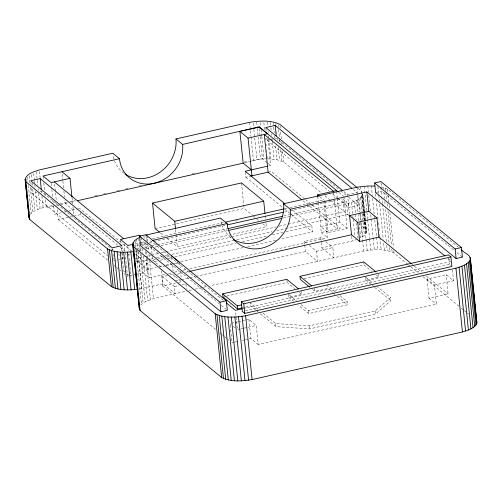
<?xml version="1.0" encoding="UTF-8"?>
<svg xmlns="http://www.w3.org/2000/svg" width="502" height="502" viewBox="0 0 502 502"><rect width="100%" height="100%" fill="white"/><g stroke="black" fill="none" stroke-linecap="round" stroke-linejoin="round"><path stroke-width="0.38" stroke-dasharray="2.51 1.88" d="M364.358 212.779L362.557 195.083L362.783 193.791L366.611 231.491C366.353 234.704 363.153 236.498 360.637 237.917L358.29 214.831M283.297 218.025L348.306 203.31C353.446 201.685 359.758 200.166 362.557 195.083M29.969 214.517C35.855 208.23 45.211 207.376 53.08 205.381M140.66 305.047L145.191 301.708L153.43 298.59L186.662 291.085M263.035 313.204L275.648 323.552L309.351 325.804L375.251 310.889L390.562 297.567L374.931 284.741M260.343 313.832L275.962 326.645L309.665 328.898L375.565 313.982L390.876 300.66L390.562 297.567M357.411 239.316L352.134 241.01L321.838 247.869L321.173 241.33M244.662 162.799L262.427 158.657L267.102 162.56M245.29 172.004L245.817 177.25L249.908 176.302M67.469 202.977L59.142 204.86M71.278 202.111L75.846 201.076M318.312 202.582L321.293 232.539L340.387 228.215L312.118 205.023M407.931 264.428L393.995 253.014C384.614 248.528 373.651 249.488 363.668 250.994L210.244 285.745M31.475 188.256L32.009 193.515L37.117 192.36M40.041 191.695L41.497 191.369L112.9 249.965M266.851 138.056L267.077 140.309L269.248 139.813M269.969 139.65L272.134 139.161M275.027 138.508L276.476 138.182L340.099 190.308M59.958 203.818L66.841 202.262M69.897 201.572L75.25 200.361M95.129 195.862L97.419 195.341M103.537 193.954L105.828 193.433M117.299 190.842L119.589 190.321M125.707 188.934L127.997 188.419M139.468 185.822L141.759 185.301M192.216 173.88L194.512 173.359M244.204 162.108L248.791 161.073M251.847 160.376L260.463 159.078L266.129 158.827M53.858 206.058L46.303 207.765L45.437 199.244M56.877 205.374L58.389 205.036M61.351 212.773L54.398 214.348L53.526 205.833M64.338 212.101L67.318 211.424M68.059 211.254L77.641 209.089M78.362 208.926L79.818 208.594L131.524 251.006M268.733 165.905L270.603 165.484L267.88 138.414M57.234 209.754L58.238 219.656L67.927 217.466M68.674 217.297L72.401 216.45M117.706 245.183L80.433 214.636L73.894 216.117L72.959 206.981M268.099 172.173L271.212 171.471L304.896 199.106M155.124 228.592L244.091 208.455L252.5 215.352M145.517 240.263L149.339 239.398M152.395 238.707L224.243 222.442M284.628 208.776L286.924 208.261M289.98 207.564L323.608 199.953L324.436 200.631M343.895 191.595L347.528 194.575L356.978 192.435L357.204 194.688M132.44 246.369L146.207 243.25M149.263 242.56L153.091 241.694M153.857 241.518L226.515 225.078M284.64 211.919L289.227 210.878M289.993 210.708L342 198.936M141.959 245.422L146.866 244.311L218.853 303.384M375.621 192.53L381.84 191.124L454.53 250.674M136.902 249.224L141.489 248.183M145.31 247.323L150.663 246.105M151.428 245.936L156.787 244.725M157.546 244.549L227.149 228.799M283.743 215.985L289.096 214.774M289.861 214.605L346.462 201.791L347.754 214.555L288.098 228.059M138.747 250.736L143.334 249.701M146.396 249.011L151.748 247.8M154.811 247.103L157.866 246.413M160.929 245.716L227.462 230.656M113.634 260.569L118.045 259.572M118.779 259.408L120.982 258.906M121.716 258.743L123.185 258.411L122.651 253.152M337.928 198.403L348.827 207.339L358.271 205.199L357.28 195.441M167.135 238.444L177.35 246.821L266.317 226.684L265.922 222.819M135.264 258.787L144.444 256.71M145.21 256.535L150.562 255.323M151.328 255.148L158.212 253.592M161.267 252.901L165.095 252.035M165.861 251.86L230.87 237.145M231.635 236.975L275.993 226.935M279.049 226.239L287.464 224.338M288.23 224.162L344.058 211.53L342.766 198.761L346.462 201.791M136.375 261.297L137.429 262.163L149.665 259.39M150.431 259.22L153.493 258.524M156.549 257.833L164.198 256.102M164.963 255.932L168.791 255.066M171.847 254.37L233.8 240.351M236.856 239.655L272.04 231.698M276.627 230.656L287.332 228.234M152.288 256.309L152.677 260.174L157.208 259.145M157.967 258.976L164.003 257.608M167.028 256.924L171.558 255.901M135.728 254.464L146.553 263.337L151.121 262.301M154.17 261.617L157.22 260.927M160.263 260.237L167.122 258.681M167.881 258.511L171.69 257.651M174.74 256.961L235.676 243.169M242.535 241.613L267.673 235.927M272.241 234.892L282.908 232.476M285.958 231.786L311.855 225.925L312.464 231.918L279.708 239.328M347.158 228.347L339.779 222.223L320.684 226.546L328.057 232.595L347.158 228.347L343.933 196.564M136.343 260.463L147.161 269.329L156.304 267.265M159.347 266.575L163.156 265.709M166.206 265.018L171.54 263.814M172.299 263.644L177.633 262.433M180.676 261.743L243.144 247.605M247.712 246.57L275.899 240.194M165.309 265.79L160.778 266.819L152.677 260.174M166.068 265.621L172.104 264.253M175.129 263.569L178.147 262.885M304.72 244.311L304.425 241.406L320.809 237.697L323.219 239.674M141.294 254.527L143.126 272.868L149.263 277.901L165.321 274.261M168.377 273.571L171.439 272.881M174.495 272.184L179.848 270.973M182.91 270.283L186.731 269.417M189.794 268.727L327.429 237.571L323.765 201.497M162.41 276.665L174.464 286.56L175.192 293.683L163.131 283.787L162.41 276.665L169.287 275.109M170.052 274.939L173.88 274.073L174.238 277.631M177.325 274.18L182.672 272.969M185.727 272.279L188.783 271.588M138.991 289.089L163.131 283.787M175.361 281.02L180.689 279.815M181.448 279.639L189.059 277.92M189.819 277.744L195.14 276.539M195.905 276.37L305.461 251.571L317.515 261.46L316.48 251.295L309.251 245.359M161.167 270.647L162.723 285.964L175.562 283.059M178.58 282.375L181.605 281.691L173.504 275.046M316.48 251.295L332.857 247.586L333.893 257.752L321.838 247.869M174.464 286.56L179.057 285.519M182.113 284.829L185.175 284.138M188.94 290.564L191.984 289.88M195.027 289.19L202.639 287.464M203.398 287.295L207.2 286.435M223.735 296.757L226.025 296.243M226.791 296.067L287.15 282.406L294.756 288.644M304.118 278.566L364.088 264.993L371.687 271.231M242.704 307.77L244.894 307.274M245.622 307.111L250.736 305.95L255.543 309.891M288.537 294.228L288.851 297.328L301.777 294.398L301.457 291.304M312.608 289.497L314.949 291.417L327.825 288.506L332.625 292.446M365.318 276.853L365.632 279.947L378.709 276.985L378.395 273.891M243.062 308.598L450.802 261.58M245.34 310.663L449.428 264.466L451.398 266.085M231.529 323.275L234.547 322.591M235.306 322.416L237.571 321.907M238.325 321.732L241.349 321.054M242.102 320.878L245.12 320.194M245.88 320.025L248.898 319.341L256.271 325.39L258.216 344.535L436.382 304.212L434.437 285.067L427.064 279.018L446.159 274.694L453.532 280.743L434.437 285.067M301.144 304.576L308.347 310.481L347.321 301.664L347.635 304.758L308.661 313.574L298.452 305.203M240.414 328.979L237.39 329.663L235.507 311.096M241.167 328.81L243.432 328.295M244.185 328.126L247.21 327.442M247.963 327.273L256.271 325.39M234.227 342.251L231.962 342.759L230.016 323.614L231.152 324.543M234.986 342.075L238.004 341.391M242.535 340.369L244.8 339.854M245.56 339.685L248.578 339.001M249.331 338.831L250.843 338.486L258.216 344.535M427.064 279.018L429.009 298.163L448.104 293.839L446.159 274.694M136.418 274.362L127.47 276.364L124.195 244.085M137.165 274.199L143.126 272.868M134.618 243.972L140.685 242.623M141.445 242.453L145.235 241.613M235.752 221.049L237.49 220.742M135.163 251.389L137.981 250.912M267.528 158.808L276.985 159.718L283.705 162.052L321.28 192.831M380.792 186.857L387.513 189.191L458.426 247.273M73.279 210.074L65.185 203.492L64.865 200.398M456.958 252.663L462.405 257.131M447.941 258.43L450.357 260.412M358.064 188.388L361.697 191.369L363.887 212.911M353.339 189.455L356.978 192.435M340.701 190.804L346.154 195.272M348.576 197.255L358.271 205.199M267.077 140.309L329.45 191.45M332.475 193.929L337.319 197.901M412.01 264.234L413.817 265.715M414.42 266.211L421.636 272.128M426.449 276.075L448.104 293.839M324.919 195.805L329.77 199.777M330.372 200.273L349.166 215.665M358.861 223.603L365.531 229.069L366.611 231.491M408.54 264.924L410.36 266.418M410.962 266.913L418.235 272.868M423.086 276.84L458.847 306.126M461.269 308.115L463.697 310.098M464.3 310.594L466.728 312.583M467.331 313.079L468.548 314.07M429.009 298.163L436.382 304.212M305.498 199.595L311.516 204.534M302.988 200.794L337.275 228.918L334.288 198.961M376.368 275.071L378.709 276.985M321.293 232.539L327.429 237.571M292.465 210.024L311.855 225.925M325.629 241.657L332.857 247.586M245.817 177.25L283.988 208.556M284.596 209.058L290.652 214.028M291.26 214.523L312.464 231.918M365.914 277.349L372.528 282.77M365.632 279.947L371.643 284.879M372.239 285.374L374.046 286.849M374.649 287.345L390.876 300.66M304.425 241.406L306.835 243.382M253.102 215.847L258.511 220.278M262.715 223.729L266.317 226.684M335.311 291.813L327.511 285.412L327.825 288.506M340.118 295.753L347.321 301.664M333.228 292.936L335.029 294.417M337.432 296.381L347.635 304.758M299.437 292.484L301.777 294.398M289.133 294.724L296.337 300.635M288.851 297.328L293.651 301.263M258.229 309.263L250.423 302.857L250.736 305.95M256.139 310.387L257.94 311.861M160.527 233.028L164.738 236.473M223.327 300.397L150.713 240.834L151.027 243.928M221.269 305.373L226.113 309.345M233.424 326.407L235.124 327.8M120.11 247.16L124.916 251.1M128.525 254.056L129.729 255.041M142.518 266.876L148.655 271.908L149.263 277.901M162.723 285.964L215.709 329.425M219.92 332.882L221.727 334.363M222.33 334.859L224.137 336.34M224.739 336.836L227.149 338.812M227.751 339.302L228.956 340.293M118.346 254.432L119.558 255.43M121.973 257.413L123.185 258.411M124.766 272.034L123.636 271.099L121.183 246.407M127.037 273.891L129.874 276.219M58.238 219.656L108.206 260.582M114.224 265.514L116.031 266.995M116.633 267.491L119.043 269.461M119.645 269.95L120.85 270.942M123.856 273.408L125.061 274.393M32.009 193.515L107.585 255.606M338.888 192.385L343.374 196.1M267.685 163.043L270.603 165.484M319.755 196.709L323.608 199.953M72.006 197.688L72.646 203.881M62.166 174.081L62.8 180.274M62.882 181.046L63.597 188.012M63.911 191.111L64.551 197.305M51.223 183.387L51.775 188.802M51.857 189.58L52.654 197.317M52.967 200.417L53.206 202.739M452.434 269.913L453.532 280.743M448.832 258.58L449.428 264.466M387.513 189.191L387.826 192.304M388.14 195.416L388.855 202.425M389.169 205.538L389.489 208.65M389.885 212.541L393.442 247.568M393.756 250.68L393.995 253.014M385.655 188.275L385.969 191.387M386.051 192.166L386.841 199.953M387.237 203.843L387.632 207.734M387.946 210.846L391.504 245.867M391.824 248.986L392.137 252.098M383.402 187.491L383.559 189.047M383.873 192.166L384.507 198.39M384.827 201.503L385.222 205.393M385.618 209.284L389.175 244.311M389.489 247.423L389.885 251.314M381.018 183.023L381.394 186.7M380.874 187.635L381.74 196.2M381.821 196.979L382.455 203.203M382.53 203.981L386.327 241.343M386.722 245.233L387.274 250.68M377.874 186.386L378.665 194.167M378.746 194.945L379.38 201.17M379.694 204.289L383.252 239.31M383.647 243.2L384.356 250.203M375.496 193.866L375.967 198.535M376.048 199.313L378.025 218.772M378.42 222.662L378.659 224.996M378.972 228.109L379.292 231.221M379.606 234.334L379.845 236.668M379.92 237.446L381.187 249.902M371.336 185.947L372.283 195.291M372.603 198.403L374.26 214.749M374.341 215.527L377.818 249.77M367.834 185.997L368.468 192.222M368.788 195.334L370.369 210.903M370.765 214.793L373.055 237.364M373.137 238.143L374.323 249.82M364.27 186.217L367.589 218.91M367.665 219.688L369.566 238.368M369.641 239.147L370.752 250.04M375.251 310.889L375.565 313.982M362.651 194.079L365.387 221.012M365.462 221.777L366.322 230.242M364.433 213.551L366.391 232.784M363.969 213.676L364.747 221.376M364.828 222.141L365.531 229.069M361.829 196.401L364.333 221.018M364.408 221.79L365.663 234.101M360.693 186.612L364.013 219.305M364.333 222.417L365.989 238.757M366.071 239.536L367.175 250.435M360.612 197.713L362.174 213.099M362.256 213.871L363.034 221.564M363.115 222.33L364.439 235.413M358.924 198.993L360.411 213.607M360.486 214.379L361.271 222.072M361.346 222.844L362.758 236.693M357.179 187.171L357.738 192.624M357.813 193.402L359.714 212.076M359.79 212.854L360.58 220.642M360.662 221.42L362.482 239.322M362.557 240.1L363.668 250.994M363.774 261.9L364.088 264.993M356.809 200.216L358.215 214.065M354.293 201.358L356.169 219.82M356.483 222.901L358.127 239.059M351.444 202.394L352.774 215.477M352.85 216.243L353.082 218.552M353.163 219.324L354.883 236.247M347.528 194.575L348.827 207.339M348.306 203.31L349.48 214.85M351.664 236.392L352.134 241.01M324.844 200.969L328.057 232.595M320.809 237.697L321.104 240.602M314.635 288.324L314.949 291.417M304.796 245.039L305.461 251.571M308.347 310.481L308.661 313.574M309.351 325.804L309.665 328.898M280.028 125.889L280.267 128.198M280.656 132.045L281.358 138.972M281.672 142.047L281.904 144.356M282.607 151.284L283.705 162.052M278.177 124.973L278.334 126.517M278.641 129.591L279.583 138.822M279.658 139.594L280.204 144.978M280.674 149.596L281.848 161.136M275.843 123.423L276 124.96M276.702 131.888L276.859 133.425M277.405 138.809L277.562 140.347M278.265 147.274L279.595 160.351M273.232 122.789L274.249 132.792M274.563 135.866L274.795 138.175M275.579 145.869L276.985 159.718M286.837 279.313L287.15 282.406M270.314 122.312L270.785 126.931M270.867 127.703L271.174 130.777M271.488 133.858L271.645 135.396M271.958 138.47L272.191 140.78M272.272 141.551L274.067 159.247M267.146 122.011L267.535 125.858M268.087 131.242L268.237 132.779M268.551 135.86L268.79 138.169M268.865 138.935L270.898 158.939M265.859 128.292L266.242 132.045M263.857 122.651L264.56 129.572M265.42 138.037L265.577 139.575M266.047 144.193L266.204 145.731M266.669 150.349L266.826 151.886M267.296 156.505L267.453 158.042M260.356 122.695L260.745 126.542M261.059 129.623L261.686 135.778M261.762 136.544L264.033 158.858M259.377 128.619L260.08 135.546M260.155 136.318L262.427 158.657M256.71 122.149L257.256 127.533M257.331 128.305L260.463 159.078M265.219 215.854L265.533 218.947M275.648 323.552L275.962 326.645M253.215 123.31L253.761 128.7M253.836 129.466L254.621 137.159M254.696 137.931L256.886 159.473M249.544 122.331L250.096 127.721M250.404 130.796L250.956 136.18M251.031 136.952L253.378 160.031M241.5 182.929L244.091 208.455M248.898 319.341L250.843 338.486M185.941 283.963L186.443 288.945M179.66 262.546L180.205 267.905M180.513 270.967L181.134 277.098M175.618 229.803L177.35 246.821M171.715 257.432L172.104 261.26M172.493 265.094L173.115 271.218M151.34 247.022L152.206 255.531M147.03 235.545L147.657 241.769M147.739 242.554L148.529 250.335M148.925 254.225L149.395 258.894M149.477 259.672L153.43 298.59M146.044 236.21L146.496 240.627M143.905 235.702L144.225 238.814M144.538 241.926L145.172 248.151M145.486 251.264L145.881 255.16M146.201 258.273L150.387 299.518M146.553 263.337L147.161 269.329M141.225 237.521L142.016 245.309M142.33 248.421L142.806 253.09M143.12 256.202L147.626 300.566M138.79 238.663L139.343 244.11M139.418 244.888L139.976 250.335M140.29 253.454L145.191 301.708M138.063 251.684L141.809 288.612M136.644 239.096L137.592 248.44M137.912 251.552L143.126 302.919M136.211 250.147L137.429 262.163M134.988 240.364L135.703 247.367M135.778 248.145L141.476 304.187M127.872 246.256L128.343 250.893M128.656 253.981L131.009 277.148M121.967 246.394L122.576 252.399M112.417 248.559L112.567 250.059M112.95 253.811L113.483 259.07M80.201 212.371L80.433 214.636M54.643 184.228L55.427 191.965M55.502 192.737L56.293 200.474M56.607 203.567L56.764 205.111M43.078 175.995L43.473 179.873M43.787 182.973L44.571 190.722M44.885 193.822L45.124 196.144M39.47 171.464L40.091 177.62M41.497 191.469L41.653 193.013M41.967 196.087L43.141 207.627M36.351 171.628L37.757 185.476M38.07 188.557L38.227 190.095M38.535 193.17L40.097 208.562M33.665 173.447L34.368 180.369M34.443 181.14L34.757 184.215M34.839 184.987L35.071 187.296M35.46 191.143L37.336 209.604M31.231 174.583L31.695 179.201M32.09 183.048L32.323 185.357M32.712 189.204L34.902 210.746M30.867 182.251L31.093 184.504M29.166 175.8L29.944 183.494M30.34 187.34L32.837 211.957M27.51 177.062L27.98 181.68M28.369 185.527L31.187 213.224M26.374 179.126L26.531 180.664M336.716 191.3L337.331 197.487M337.407 198.259L339.779 222.223M333.604 192.002L334.213 198.19M317.703 196.395L318.237 201.81M145.743 242.579L146.358 248.754M146.666 251.841L147.274 258.015M147.356 258.787L148.655 271.908M140.604 247.58L140.911 250.667M120.499 239.46L120.882 243.319M230.813 237.546A34.029 30.101 -50.6 0 1 222.342 226.038M221.614 223.955A34.029 30.101 -50.6 0 1 220.616 219.562M123.743 173.146A34.029 30.101 -50.6 0 1 113.107 155.469"/><path stroke-width="0.75" d="M139.926 237.314C136.977 238.77 133.294 240.653 132.735 244.242L139.217 308.065L140.089 310.487L221.677 377.548C231.02 382.248 242.108 381.15 252.098 379.575L462.424 331.966C467.563 330.347 473.875 328.829 476.68 323.746L470.198 259.923C471.416 254.715 463.804 253.159 461.457 249.751M476.68 323.746L476.9 322.447L470.418 258.63M137.567 289.29C128.876 290.194 119.376 290.752 111.388 286.586L29.8 219.525L28.928 217.102L25.1 179.402C26.725 173.366 34.149 171.753 39.313 169.927L112.793 153.235L119.47 158.707A34.029 30.101 -50.6 0 0 154.265 183.268L243.181 163.144L251.345 169.839L251.954 175.832L250.592 176.146M28.928 217.102L29.21 215.822M132.735 244.242L133.607 246.664L215.195 313.725C224.538 318.425 235.62 317.327 245.616 315.752L455.941 268.15C461.081 266.524 467.393 265.006 470.198 259.923M145.731 235.143L220.428 218.075L227.105 223.547A34.029 30.101 -50.6 0 0 261.9 248.107A34.029 30.101 -50.6 0 0 290.25 209.252L366.855 191.915L444.91 255.945M140.497 236.147L139.38 235.231L120.499 239.46L127.79 245.484L133.099 244.305M77.364 200.731L154.265 183.268A34.029 30.101 -50.6 0 0 182.615 144.413L259.126 126.899L338.323 191.921M259.126 126.899L267.415 133.77L264.297 134.473L267.491 166.181L245.208 171.257L284.59 203.561M119.47 158.707L43.078 175.995L51.141 182.609L70.023 178.335L71.93 196.916M251.954 175.832L268.099 172.173L301.784 199.809M317.703 196.395L317.546 194.851L336.641 190.528M124.904 173.962A34.029 30.101 -50.6 0 0 159.755 172.424A34.029 30.101 -50.6 0 0 175.945 138.941L249.544 122.331C259.534 120.825 270.49 119.871 279.878 124.352L356.853 187.397M40.204 178.605L30.716 180.751L112.335 247.806L121.892 245.641L40.204 178.605L41.346 189.863M351.526 187.968L275.178 125.418L265.784 127.539L342.684 190.603M159.329 232.043L155.124 228.592L152.533 203.065L241.5 182.929L263.726 201.158L264.981 213.532M152.533 203.065L174.759 221.294L263.726 201.158M139.581 236.166L145.894 234.735L226.346 300.761L227.318 310.336L220.943 311.78L140.554 245.735L139.581 236.166L219.97 302.204L220.943 311.78M374.649 182.954L380.867 181.548L461.432 247.555L462.405 257.131L456.136 258.549L375.621 192.53L374.649 182.954L455.163 248.973L456.136 258.549M233.756 239.567A34.029 30.101 -50.6 0 0 268.049 236.806A34.029 30.101 -50.6 0 0 283.58 203.781L357.179 187.171L367.834 185.997L374.705 186.079M225.774 222.097L283.862 208.951M152.244 240.489L227.105 223.547M227.274 224.902L283.109 212.264M227.914 228.623L282.212 216.337M228.994 230.311L281.766 218.37M378.928 237.095L359.67 241.456L351.5 234.76L349.561 215.634L368.819 211.273L376.983 217.968L378.928 237.095L411.414 263.745M349.561 215.634L357.725 222.33L376.983 217.968M189.543 271.413L351.5 234.76M241.977 307.933L237.597 308.925L222.97 296.933L222.656 293.839L286.837 279.313L298.533 288.907M309.684 287.1L300.322 279.426L300.008 276.332L363.774 261.9L376.054 271.971M219.97 302.204L226.346 300.761M455.163 248.973L461.432 247.555M241.311 301.777L448.455 254.897L450.915 256.911L451.888 266.487L244.744 313.373L242.284 311.353L241.311 301.777L243.771 303.798L244.744 313.373M243.771 303.798L450.915 256.911M222.656 293.839L237.283 305.831L241.663 304.839M242.303 308.768L235.425 310.324L226.352 302.882M243.181 163.144L239.881 131.386L259.22 127.075M239.881 131.386L248.044 138.081L264.297 134.473L333.529 191.231M25.1 179.402L25.972 181.824L107.56 248.885C115.542 253.052 125.042 252.493 133.733 251.59M61.928 171.753L70.023 178.335M283.58 203.781L290.25 209.252M175.945 138.941L182.615 144.413M300.008 276.332L311.711 285.927M171.558 255.901L179.082 262.069M54.404 181.912L123.643 238.707M317.546 194.851L319.203 196.244M476.611 321.205L476.9 322.447M248.044 138.081L251.345 169.839M470.129 257.382L470.443 260.494M470.606 262.05L471.001 265.941M471.158 267.497L471.472 270.616M471.629 272.172L472.501 280.731M472.658 282.287L472.972 285.4M473.135 286.956L473.449 290.068M473.606 291.624L474.001 295.521M474.158 297.077L474.478 300.19M474.635 301.746L475.507 310.305M475.664 311.861L476.454 319.648M469.47 261.241L475.952 325.058M468.247 262.552L474.729 326.369M466.559 263.832L473.047 327.649M464.444 265.056L470.926 328.873M461.928 266.198L468.416 330.015M459.079 267.233L465.561 331.056M455.941 268.15L462.424 331.966M366.855 191.915L368.819 211.273M357.725 222.33L359.67 241.456M275.178 125.418L276.244 135.929M267.491 166.181L268.099 172.173M245.616 315.752L252.098 379.575M242.089 316.348L248.572 380.165M238.488 316.768L244.97 380.591M237.283 305.831L237.597 308.925M234.88 317.013L241.362 380.83M231.34 317.069L237.822 380.886M227.939 316.938L234.421 380.761M224.739 316.63L231.227 380.447M221.815 316.141L228.297 379.964M219.217 315.482L225.699 379.305M216.996 314.672L223.478 378.495M215.195 313.725L221.677 377.548M174.759 221.294L175.543 229.031M133.607 246.664L140.089 310.487M133.017 242.962L133.256 245.296M133.651 249.187L133.808 250.743M135.151 263.97L135.308 265.527M136.657 278.761L136.814 280.317M138.157 293.551L138.314 295.107M139.186 303.666L139.343 305.222M132.936 245.484L139.418 309.307M130.853 251.929L134.68 289.629M127.244 252.173L131.072 289.874M123.705 252.23L127.533 289.93M120.304 252.098L124.132 289.798M117.104 251.791L120.938 289.491M114.18 251.301L118.008 289.001M111.576 250.649L115.41 288.343M109.361 249.833L113.188 287.533M107.56 248.885L111.388 286.586M25.972 181.824L29.8 219.525M25.696 181.197L25.853 182.734M26.713 191.199L26.87 192.737M27.729 201.202L27.88 202.739M28.739 211.204L28.896 212.741M25.295 180.645L29.129 218.345"/></g></svg>
